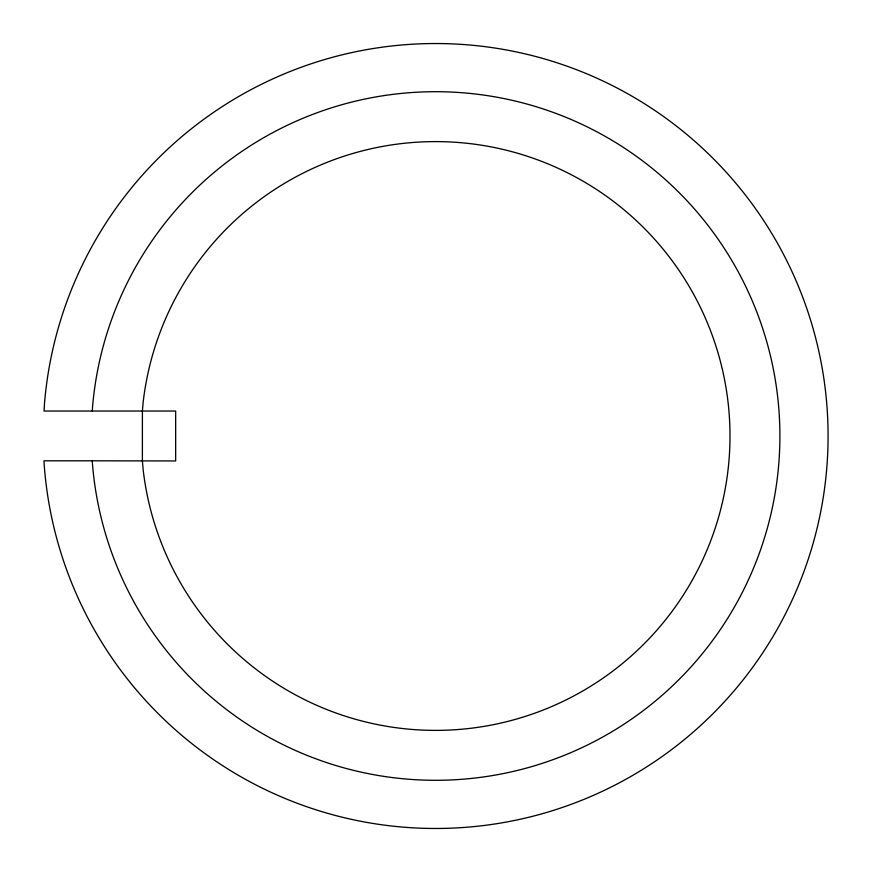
<?xml version="1.0" encoding="UTF-8"?>
<svg xmlns="http://www.w3.org/2000/svg" width="872" height="872" viewBox="0 0 872 872"><rect width="100%" height="100%" fill="white"/><g stroke="black" fill="none" stroke-linecap="round" stroke-linejoin="round"><path stroke-width="1.31" d="M92.301 411.039L92.552 406.799A344.298 344.298 0 0 1 617.376 143.597A344.298 344.298 0 0 1 613.626 730.703A344.298 344.298 0 0 1 92.214 460.819L43.992 460.819L44.156 464.296A392.476 392.476 0 0 0 638.533 771.949A392.476 392.476 0 0 0 642.806 102.678A392.476 392.476 0 0 0 44.548 402.711L44.058 411.039L175.654 411.039L175.654 460.95L92.214 460.819M142.398 411.039L142.387 460.95L143.161 469.779A294.398 294.398 0 0 0 592.589 685.043A294.398 294.398 0 0 0 592.219 186.717A294.398 294.398 0 0 0 143.106 402.657L142.398 411.039"/></g></svg>
